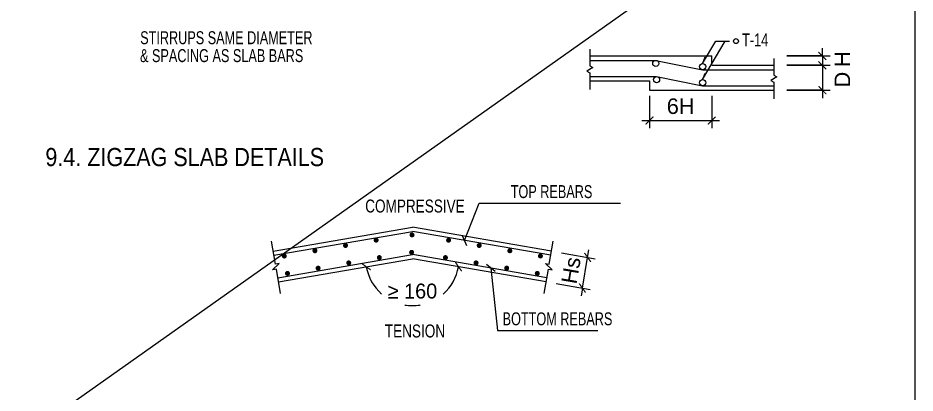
# Model space of a CAD drawing. Header units: millimetres. Extents: x -241424 to 696054, y -125618 to 93710.
# Drawn here: x 143562 to 160883, y -43199 to -35968 of the extents above; entities that cross this region are included whole.
import ezdxf
from ezdxf.enums import TextEntityAlignment as Align

# ---------------------------------------------------------------- set-up
doc = ezdxf.new("R2010")
doc.units = ezdxf.units.MM
doc.header["$LTSCALE"] = 7
doc.header["$PDMODE"] = 3
doc.layers.get('0').update_dxf_attribs({"linetype": 'CONTINUOUS'})
doc.layers.get('Defpoints').update_dxf_attribs({"color": 6, "linetype": 'CONTINUOUS'})
for name, color, linetype in [('CDC.02.DIM', 1, 'CONTINUOUS'), ('CDC.06.TEXT', 2, 'CONTINUOUS'), ('CDC_02_DIM', 1, 'CONTINUOUS'), ('CDC_03_BORDER', 3, 'CONTINUOUS'), ('CDC_05_STEEL', 4, 'CONTINUOUS'), ('CDC_06_TEXT', 2, 'CONTINUOUS'), ('CDC_11_NOTE', 8, 'CONTINUOUS'), ('DIMENSION', 8, 'CONTINUOUS'), ('LINE1', 8, 'CONTINUOUS'), ('MAIN BAR', 2, 'CONTINUOUS'), ('SECTION', 3, 'CONTINUOUS')]:
    doc.layers.add(name, color=color, linetype=linetype)
doc.layers.add('KCS_Plotter', color=11, linetype='CONTINUOUS', plot=False)
doc.styles.add('ARIAL', font='arial.ttf')
doc.dimstyles.new('DIM1-25', dxfattribs={"dimscale": 1.2, "dimtxt": 250, "dimasz": 125, "dimexe": 125, "dimexo": 0.06, "dimgap": 100, "dimtad": 1, "dimdec": 0, "dimzin": 0, "dimdsep": 46, "dimtxsty": 'ARIAL', "dimblk": 'ARCHTICK', "dimcen": 100, "dimdle": 125, "dimclrd": 256, "dimclre": 1, "dimclrt": 2, "dimadec": 0, "dimazin": 0, "dimtfac": 1, "dimtdec": 0, "dimtix": 1, "dimtmove": 2, "dimatfit": 0, "dimfxl": 1, "dimtolj": 1, "dimtzin": 0, "dimarcsym": 0})

# ---------------------------------------------------------------- blocks, each defined once
blk = doc.blocks.new('_ArchTick')
at = {"color": 0, "linetype": 'ByBlock', "const_width": 0.15}
blk.add_lwpolyline([(-0.5, -0.5), (0.5, 0.5)], dxfattribs=at)
blk = doc.blocks.new('*D448')
at = {"layer": 'CDC_02_DIM', "lineweight": -2, "transparency": 16777216}
for start, end in [(189.7567, 228.8681), (311.1319, 350.2433), (260.5891, 279.4109)]:
    blk.add_arc((151178, -40611), 903, start, end, dxfattribs=at)
at = {"layer": 'Defpoints', "color": 0, "transparency": 16777216}
for p in [(151178, -40611), (151178, -40611), (148593, -41055), (153762, -41055), (150771, -41418)]:
    blk.add_point(p, dxfattribs=at)
at = {"layer": 'CDC_02_DIM', "lineweight": -2, "transparency": 16777216, "xscale": 150, "yscale": 150, "zscale": 150}
for p, rotation in [((150287, -40764), 99.75670971962246), ((152068, -40764), 80.24329028037768)]:
    blk.add_blockref('_ArchTick', p, dxfattribs=dict(at, rotation=rotation))
at = {"layer": 'CDC_02_DIM', "color": 2, "transparency": 16777216, "insert": (151178, -41235), "char_height": 300, "attachment_point": 5, "style": 'ARIAL'}
blk.add_mtext('\\A1;{\\fSymbol|b0|i0|c2|p18;\\H0.9583x;³ 160}', dxfattribs=at)
blk = doc.blocks.new('_OBLIQUE')
at = {"color": 0, "linetype": 'ByBlock'}
blk.add_line((-0.5, -0.5), (0.5, 0.5), dxfattribs=at)
blk = doc.blocks.new('*D449')
at = {"layer": 'CDC_02_DIM', "color": 1, "lineweight": -2, "transparency": 16777216}
for p, q in [((154054, -40497), (154709, -40610)), ((153952, -41088), (154608, -41201))]:
    blk.add_line(p, q, dxfattribs=at)
at = {"layer": 'CDC_02_DIM', "lineweight": -2, "transparency": 16777216}
for p, q in [((154561, -40584), (154587, -40436)), ((154460, -41175), (154561, -40584)), ((154460, -41175), (154434, -41323))]:
    blk.add_line(p, q, dxfattribs=at)
at = {"layer": 'Defpoints', "color": 0, "transparency": 16777216}
for p in [(154054, -40497), (154561, -40584), (153952, -41088)]:
    blk.add_point(p, dxfattribs=at)
at = {"layer": 'CDC_02_DIM', "lineweight": -2, "transparency": 16777216, "xscale": 150, "yscale": 150, "zscale": 150}
for p, rotation in [((154561, -40584), 260.2432900140604), ((154460, -41175), 80.24329001406039)]:
    blk.add_blockref('_ArchTick', p, dxfattribs=dict(at, rotation=rotation))
at = {"layer": 'CDC_02_DIM', "color": 2, "transparency": 16777216, "insert": (154242, -40834), "char_height": 300, "attachment_point": 5, "rotation": 80.2433, "style": 'ARIAL'}
blk.add_mtext('\\A1;H{\\f.VnArial|b0|i0|c0|p34;s}', dxfattribs=at)
blk = doc.blocks.new('*D829')
at = {"layer": 'CDC.02.DIM', "color": 1, "lineweight": -2, "transparency": 16777216}
for p, q in [((158406, -36701), (159244, -36701)), ((158406, -36881), (159244, -36881))]:
    blk.add_line(p, q, dxfattribs=at)
at = {"layer": 'CDC.02.DIM', "lineweight": -2, "transparency": 16777216}
for p, q in [((159094, -36701), (159094, -36551)), ((159094, -36701), (159094, -36881)), ((159094, -36881), (159094, -37031))]:
    blk.add_line(p, q, dxfattribs=at)
at = {"layer": 'Defpoints', "color": 0, "transparency": 16777216}
for p in [(158405, -36701), (158405, -36881), (159094, -36881)]:
    blk.add_point(p, dxfattribs=at)
at = {"layer": 'CDC.02.DIM', "lineweight": -2, "transparency": 16777216, "xscale": 150, "yscale": 150, "zscale": 150}
for p, rotation in [((159094, -36701), 270), ((159094, -36881), 90)]:
    blk.add_blockref('_ArchTick', p, dxfattribs=dict(at, rotation=rotation))
at = {"layer": 'CDC.02.DIM', "color": 2, "transparency": 16777216, "insert": (159478, -36763), "char_height": 300, "attachment_point": 5, "rotation": 90, "style": 'ARIAL'}
blk.add_mtext('\\A1;H', dxfattribs=at)
blk = doc.blocks.new('*D830')
at = {"layer": 'CDC.02.DIM', "color": 1, "lineweight": -2, "transparency": 16777216}
for p, q in [((158406, -36881), (159244, -36881)), ((158406, -37361), (159244, -37361))]:
    blk.add_line(p, q, dxfattribs=at)
at = {"layer": 'CDC.02.DIM', "lineweight": -2, "transparency": 16777216}
blk.add_line((159094, -36731), (159094, -37511), dxfattribs=at)
at = {"layer": 'Defpoints', "color": 0, "transparency": 16777216}
for p in [(158405, -36881), (158405, -37361), (159094, -37361)]:
    blk.add_point(p, dxfattribs=at)
at = {"layer": 'CDC.02.DIM', "lineweight": -2, "transparency": 16777216, "xscale": 150, "yscale": 150, "zscale": 150}
for p, rotation in [((159094, -36881), 90), ((159094, -37361), 270)]:
    blk.add_blockref('_ArchTick', p, dxfattribs=dict(at, rotation=rotation))
at = {"layer": 'CDC.02.DIM', "color": 2, "transparency": 16777216, "insert": (159478, -37156), "char_height": 300, "attachment_point": 5, "rotation": 90, "style": 'ARIAL'}
blk.add_mtext('\\A1;D', dxfattribs=at)
blk = doc.blocks.new('*D831')
at = {"layer": 'CDC.02.DIM', "color": 1, "lineweight": -2, "transparency": 16777216}
for p, q in [((155757, -37471), (155757, -38095)), ((156957, -37471), (156957, -38095))]:
    blk.add_line(p, q, dxfattribs=at)
at = {"layer": 'CDC.02.DIM', "lineweight": -2, "transparency": 16777216}
blk.add_line((155607, -37945), (157107, -37945), dxfattribs=at)
at = {"layer": 'Defpoints', "color": 0, "transparency": 16777216}
for p in [(155757, -37471), (156957, -37471), (156957, -37945)]:
    blk.add_point(p, dxfattribs=at)
at = {"layer": 'CDC.02.DIM', "lineweight": -2, "transparency": 16777216, "xscale": 150, "yscale": 150, "zscale": 150, "rotation": 180}
blk.add_blockref('_ArchTick', (155757, -37945), dxfattribs=at)
at = {"layer": 'CDC.02.DIM', "lineweight": -2, "transparency": 16777216, "xscale": 150, "yscale": 150, "zscale": 150}
blk.add_blockref('_ArchTick', (156957, -37945), dxfattribs=at)
at = {"layer": 'CDC.02.DIM', "color": 2, "transparency": 16777216, "insert": (156357, -37671), "char_height": 300, "attachment_point": 5, "style": 'ARIAL'}
blk.add_mtext('\\A1;6H', dxfattribs=at)

msp = doc.modelspace()

# ---------------------------------------------------------------- linework, layer by layer
at = {"layer": 'CDC.02.DIM'}
for p, q in [((159094, -36701), (158405.5, -36701)), ((159094, -36701), (159094, -37360.9)), ((159094, -36881), (158405.5, -36881)), ((159094, -37360.9), (158405.5, -37360.9))]:
    msp.add_line(p, q, dxfattribs=at)
at = {"layer": 'CDC_03_BORDER'}
for p, q in [((160883, -68637.3), (160883, -14884.7)), ((148491.6, -40464.1), (151177.6, -40002.2)), ((153863.7, -40464.1), (151177.6, -40002.2)), ((148593.2, -41055.4), (151177.6, -40611)), ((153762, -41055.4), (151177.6, -40611))]:
    msp.add_line(p, q, dxfattribs=at)
for points in [[(148632.2, -41282.2), (148551.7, -40813.9), (148477.8, -40826.6), (148608.7, -40702.6), (148534.7, -40715.3), (148458.8, -40273.8)], [(153723, -41282.2), (153803.5, -40813.9), (153877.5, -40826.6), (153746.5, -40702.6), (153820.5, -40715.3), (153896.4, -40273.8)]]:
    msp.add_lwpolyline(points, dxfattribs=at)
at = {"layer": 'CDC_05_STEEL'}
for p, q in [((148505.1, -40543), (151177.6, -40083.4)), ((153850.1, -40543), (151177.6, -40083.4)), ((148579.7, -40976.6), (151177.6, -40529.9)), ((153775.6, -40976.6), (151177.6, -40529.9))]:
    msp.add_line(p, q, dxfattribs=at)
at = {"layer": 'CDC_05_STEEL', "const_width": 48}
for points in [[(151146.7, -40150.9, -1), (151194.7, -40150.9, -1)], [(149863.1, -40354.2, -1), (149911.1, -40354.2, -1)], [(150454.5, -40252.6, -1), (150502.5, -40252.6, -1)], [(151900.8, -40252.6, 1), (151852.8, -40252.6, 1)], [(152492.1, -40354.2, 1), (152444.1, -40354.2, 1)], [(148680.5, -40557.6, -1), (148728.5, -40557.6, -1)], [(149271.8, -40455.9, -1), (149319.8, -40455.9, -1)], [(151139, -40486.2, -1), (151187, -40486.2, -1)], [(153083.4, -40455.9, 1), (153035.4, -40455.9, 1)], [(153674.7, -40557.6, 1), (153626.7, -40557.6, 1)], [(149924.4, -40689.5, -1), (149972.4, -40689.5, -1)], [(150515.7, -40587.8, -1), (150563.7, -40587.8, -1)], [(151839.6, -40587.8, 1), (151791.6, -40587.8, 1)], [(152430.9, -40689.5, 1), (152382.9, -40689.5, 1)], [(148741.7, -40892.9, -1), (148789.7, -40892.9, -1)], [(149333, -40791.2, -1), (149381, -40791.2, -1)], [(153022.2, -40791.2, 1), (152974.2, -40791.2, 1)], [(153613.5, -40892.9, 1), (153565.5, -40892.9, 1)]]:
    msp.add_lwpolyline(points, format="xyb", close=True, dxfattribs=at)
at = {"layer": 'CDC_11_NOTE'}
for points in [[(152183.3, -40256.3), (152466.1, -39541.2), (155196.8, -39541.2)], [(152690.9, -40790.1), (152821.1, -41993.8), (154756.5, -41993.8)]]:
    msp.add_lwpolyline(points, dxfattribs=at)
at = {"layer": 'DIMENSION'}
for p, q in [((155757.2, -37470.9), (155757.2, -37944.6)), ((156957.2, -37470.9), (156957.2, -37944.6)), ((155757.2, -37944.6), (156957.2, -37944.6))]:
    msp.add_line(p, q, dxfattribs=at)
at = {"layer": 'KCS_Plotter'}
msp.add_line((106926, -70002.5), (191026, -10602.5), dxfattribs=at)
at = {"layer": 'LINE1'}
for p, q in [((156782.1, -36845), (157037.4, -36414.1)), ((156782.1, -37156.9), (157217.5, -36414.1)), ((157037.4, -36414.1), (157303.3, -36414.1)), ((156821.1, -36725), (156782.1, -36845)), ((156821.1, -37036.9), (156782.1, -37156.9))]:
    msp.add_line(p, q, dxfattribs=at)
for points in [[(154603.1, -36569), (154603.1, -36889.7), (154663.1, -36924.3), (154543.1, -36993.6), (154603.1, -37028.2), (154603.1, -37348.9)], [(158157.1, -36749), (158157.1, -37069.7), (158217.1, -37104.3), (158097.1, -37173.6), (158157.1, -37208.2), (158157.1, -37528.9)]]:
    msp.add_lwpolyline(points, dxfattribs=at)
at = {"layer": 'MAIN BAR'}
for p, q in [((154603.1, -36785), (155877.3, -36785)), ((155877.3, -36785), (156782.1, -36964.9)), ((156782.1, -36964.9), (158157.1, -36964.9)), ((154603.1, -37096.9), (155891.8, -37096.9)), ((155891.8, -37096.9), (156782.1, -37276.9)), ((156782.1, -37276.9), (158157.1, -37276.9))]:
    msp.add_line(p, q, dxfattribs=at)
for centre, radius in [((157425.9, -36414.5), 48), ((155877.3, -36845), 60), ((156782.1, -36904.9), 60), ((155891.8, -37156.9), 60), ((156782.1, -37216.9), 60)]:
    msp.add_circle(centre, radius, dxfattribs=at)
at = {"layer": 'SECTION'}
for p, q in [((154603.1, -36701), (156957.2, -36701)), ((156957.2, -36881), (156957.2, -36701)), ((156957.2, -36881), (158157.1, -36881)), ((154603.1, -37180.9), (155757.2, -37180.9)), ((155757.2, -37180.9), (155757.2, -37360.9)), ((155757.2, -37360.9), (158157.1, -37360.9))]:
    msp.add_line(p, q, dxfattribs=at)

# ---------------------------------------------------------------- block references
at = {"layer": 'CDC_11_NOTE'}
for p, xscale, yscale, zscale, rotation in [((152183.3, -40256.3), 150.0000000000126, 150.0000000000126, 150.0000000000126, 248.4218661505794), ((152690.9, -40790.1), 150.0000000000043, 150.0000000000043, 150.0000000000043, 96.17323908165015)]:
    msp.add_blockref('_OBLIQUE', p, dxfattribs=dict(at, xscale=xscale, yscale=yscale, zscale=zscale, rotation=rotation))

# ---------------------------------------------------------------- texts
at = {"layer": 'CDC.06.TEXT', "style": 'ARIAL', "width": 0.7}
for s, p in [('STIRRUPS SAME DIAMETER', (147585.8, -36348.4)), ('T-14', (157796.8, -36391.3)), ('& SPACING AS SLAB BARS', (147494.9, -36693.7))]:
    msp.add_text(s, height=250, dxfattribs=at).set_placement(p, align=Align.MIDDLE)
at = {"layer": 'CDC_06_TEXT', "color": 4, "style": 'ARIAL', "width": 0.85}
msp.add_text('9.4. ZIGZAG SLAB DETAILS', height=350, dxfattribs=at).set_placement((144091.5, -38649.3), align=Align.MIDDLE_LEFT)
at = {"layer": 'CDC_06_TEXT', "style": 'ARIAL'}
for s, width, p in [('TOP REBARS', 0.7, (153864.2, -39315.7)), ('COMPRESSIVE', 0.75, (151227.3, -39593.4)), ('BOTTOM REBARS', 0.7, (153979.3, -41768.3)), ('TENSION', 0.75, (151227.3, -42002.5))]:
    msp.add_text(s, height=250, dxfattribs=dict(at, width=width)).set_placement(p, align=Align.MIDDLE)

# ---------------------------------------------------------------- dimensions: what is measured, and where the dimension line sits
at = {"layer": 'CDC.02.DIM'}
for base, p1, p2, text, picture, middle in [((159094, -36881), (158405.5, -36701), (158405.5, -36881), 'H', '*D829', (159477.8, -36762.8)), ((159094, -37360.9), (158405.5, -36881), (158405.5, -37360.9), 'D', '*D830', (159477.8, -37155.9))]:
    dim = msp.add_linear_dim(base=base, p1=p1, p2=p2, angle=90, text=text, dimstyle='DIM1-25', override={"dimtxsty": 'ARIAL'}, dxfattribs=at)
    dim.commit()
    dim.dimension.update_dxf_attribs({"geometry": picture, "text_midpoint": middle, "dimtype": 160})
dim = msp.add_linear_dim(base=(156957.2, -37944.6), p1=(155757.2, -37470.9), p2=(156957.2, -37470.9), text='6H', dimstyle='DIM1-25', override={"dimtxsty": 'ARIAL'}, dxfattribs=at)
dim.commit()
dim.dimension.update_dxf_attribs({"geometry": '*D831', "text_midpoint": (156357.2, -37671.4)})
at = {"layer": 'CDC_02_DIM'}
dim = msp.add_aligned_dim(p1=(153952, -41088.1), p2=(154053.7, -40496.8), distance=-515.1, text='H{\\f.VnArial|b0|i0|c0|p34;s}', dimstyle='DIM1-25', override={"dimtxsty": 'ARIAL'}, dxfattribs=at)
dim.commit()
dim.dimension.update_dxf_attribs({"geometry": '*D449', "text_midpoint": (154242, -40833.6)})
dim = msp.add_angular_dim_2l(base=(150771.1, -41417.6), line1=((153762, -41055.4), (151177.6, -40611)), line2=((148593.2, -41055.4), (151177.6, -40611)), text='{\\fSymbol|b0|i0|c2|p18;\\H0.9583x;³ 160}', dimstyle='DIM1-25', override={"dimtxsty": 'ARIAL'}, dxfattribs=at)
dim.commit()
dim.dimension.update_dxf_attribs({"geometry": '*D448', "text_midpoint": (151177.6, -41235.5), "dimtype": 162})

doc.saveas('drawing.dxf')
